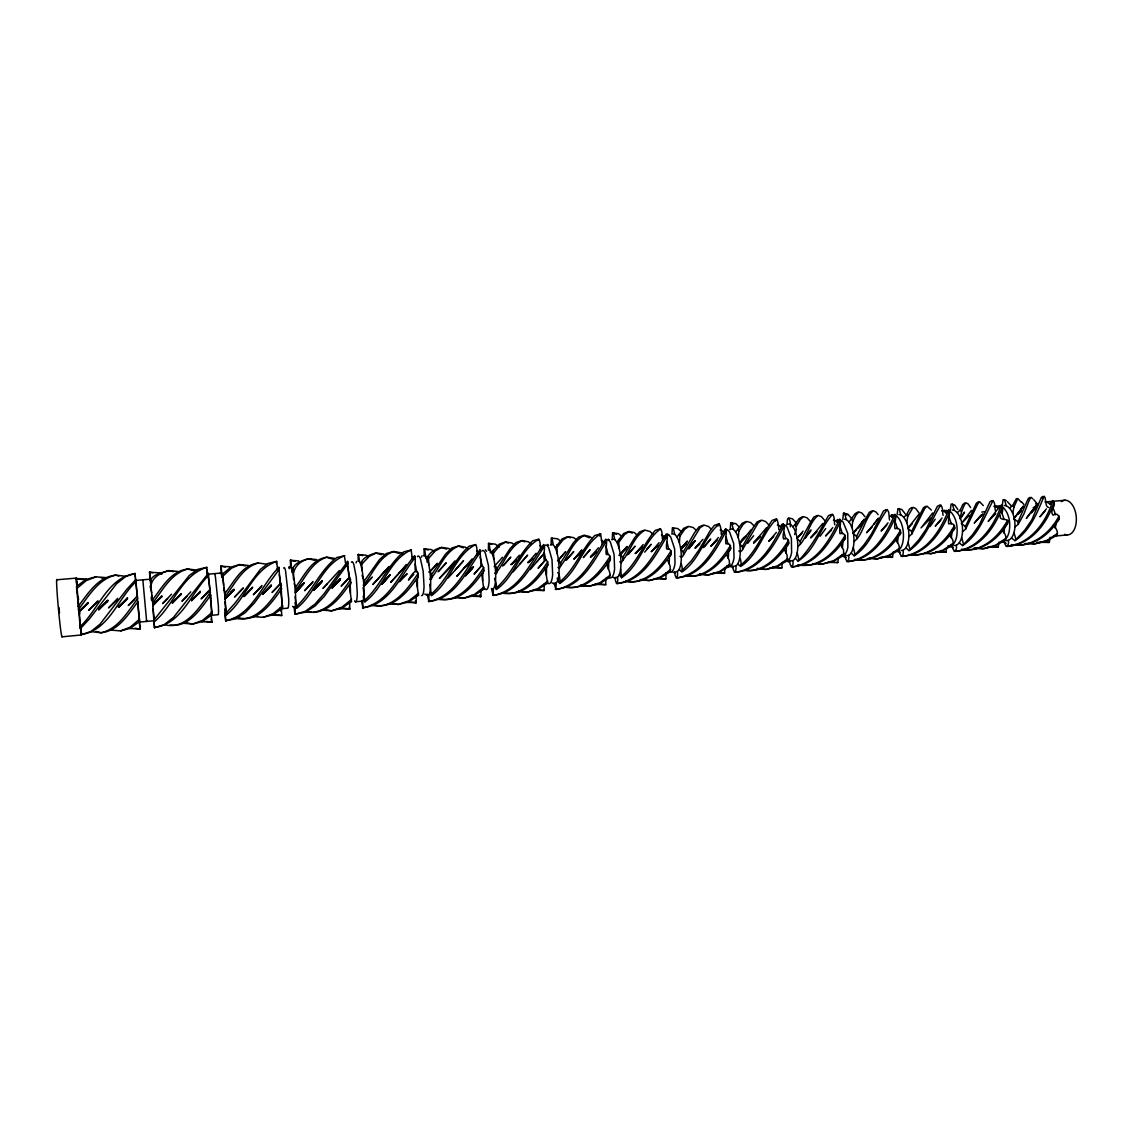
<?xml version="1.0" encoding="UTF-8"?>
<svg xmlns="http://www.w3.org/2000/svg" width="1133" height="1133" viewBox="0 0 1133 1133"><rect width="100%" height="100%" fill="white"/><g stroke="black" fill="none" stroke-linecap="round" stroke-linejoin="round"><path stroke-width="1.5" d="M78.8 612.16L78.8 610.999L88.147 603.223L78.786 612.202L88.006 602.558L78.8 612.16L77.965 603.167M350.239 585.662L350.933 582.489L349.488 577.065L341.146 586.2L348.936 578.198L347.647 561.387L324.08 593.749L315.045 604.031L305.4 611.225L295.26 614.298L294.991 607.486M262.955 617.329L273.053 614.794L282.698 608.039L280.857 591.908M970.613 507.584L968.262 504.058L966.067 502.854C963.078 504.383 956.252 527.794 964.48 512.144L959.863 518.702M224.362 590.052L225.155 598.847L233.625 590.18L231.09 592.332M667.663 560.226L670.085 565.99L670.325 571.655L659.958 578.057L648.855 580.563L640.768 579.416M545.214 567.902L547.551 583.183L537.382 589.698L526.576 592.219L518.687 591.001M344.375 556.133L345.976 565.126M998.966 542.084L998.244 547.267L988.358 546.658M340.382 607.812L349.856 609.03L349.587 602.02M1021.003 502.018L1017.802 498.449L1013.837 507.258L1012.817 513.334M56.806 579.77L76.194 578.127L81.307 634.99L81.392 632.087M726.692 554.816L729.298 560.509L729.496 566.103L719.044 572.448L707.813 574.955L699.642 573.836M1050.107 537.269L1049.342 542.395L1042.771 542.126M790.324 526.831C791.287 520.741 786.854 512.498 787.18 524.296M223.513 585.152L222.819 573.751L231.104 567.038L239.516 564.616L245.309 565.962M278.491 570.338L278.874 567.307L280.205 584.331L272.047 592.474L280.616 583.198L281.381 591.908M607.246 562.28C605.9 567.647 611.693 571.839 609.681 577.348L599.428 583.807L588.466 586.327L580.478 585.138M292.583 570.437C292.781 563.186 302.95 560.41 308.502 558.753L314.932 560.396M289.113 568.667L289.156 566.67L289.836 568.355M784.348 549.547L787.095 555.142L787.265 560.679L776.742 566.967L767.013 569.106M344.758 555.623C321.545 564.659 315.725 593.749 296.549 608.322L295.076 596.694M154.046 603.209L161.863 596.609L152.941 605.404L152.19 596.638M368.537 556.756L365.917 555.198L358.099 554.504L358.24 561.317M840.629 544.392L843.547 549.916L843.688 555.382L833.081 561.614L821.623 564.107L818.295 563.682M135.705 580.478L135.039 573.454L125.593 576.57L116.373 583.962L89.408 618.915L80.358 628.673L80.344 627.385M173.406 571.641L168.718 570.635C163.719 572.519 149.131 574.771 150.731 582.773M361.54 601.156L362.942 607.855L362.801 601.113M410.628 550.496L411.137 549.987L412.44 559.348M411.137 602.175L416.25 602.699L416.123 596.213M326.87 610.021L331.402 610.814L341.684 608.279L351.485 601.581L349.559 586.894M427.084 562.166C425.824 554.15 434.732 549.08 441.289 547.451L446.714 549.137M838.363 558.158L837.839 562.549L836.579 562.45M77.271 584.94L77.285 586.101M949.369 534.436C951.097 537.354 954.793 541.262 952.655 545.157L941.92 551.275L930.25 553.754M475.237 545.001C477.319 544.817 476.951 552.791 477.319 555.085M360.776 564.503C361.54 557.804 370.179 554.561 375.745 553.031L381.651 554.688M294.127 583.792L295.713 586.894L295.472 592.446L303.984 583.056L295.416 592.417L303.531 583.906L296.11 590.279M434.336 551.474L431.432 549.604L424.11 548.896L424.139 555.623M471.016 595.42L480.987 596.539L480.959 590.123M946.636 547.933L945.984 552.238L936.226 551.615M356.088 562.86L356.598 561.387M427.283 594.528L428.911 601.566L428.883 594.91M363.169 596.199L364.897 601.878L363.126 587.503M152.757 604.498L153.876 620.742L139.401 622.102L135.804 579.629L126.825 589.316L100.016 624.184L90.81 631.591L81.335 634.692L80.613 627.64M142.885 580.323L146.653 621.422L146.469 620.388M362.192 570.706L361.583 561.756M391.976 603.422L398.108 604.456L408.574 601.935L418.502 595.292L416.434 580.804M599.612 536.022L600.589 533.884L602.175 544.208M538.26 539.634C540.668 539.35 540.144 547.678 540.568 550.001M535.512 589.656L544.137 590.52L544.194 584.175M136.937 592.828L137.348 597.105L137.305 595.972L128.256 605.518L134.756 599.513M499.356 546.956L495.319 544.152L488.493 543.415L488.408 550.086M491.439 588.509L493.237 595.434L493.337 588.848M347.024 563.88L347.647 561.387M421.391 557.209L422.071 555.736M460.026 597.757L463.142 598.266L473.792 595.731L483.833 589.16L481.624 573.68M475.86 544.477C455.098 554.773 450.368 582.249 431.517 595.604L429.775 584.316M598.521 584.019L605.73 584.656L605.886 578.382M135.323 577.278L135.039 573.454M150.108 579.699L149.528 572.236L152.714 572.802M362.078 575.267C362.064 576.527 367.984 586.936 363.126 585.138M428.869 564.829L428.316 555.977M210.724 598.323L208.288 573.383L173.604 617.287L164.243 624.623L154.527 627.71L153.748 620.218M413.757 574.459L408.475 580.082C415.372 567.293 420.173 569.687 417.326 579.558M718.166 525.896C719.752 519.735 721.82 532.51 721.14 534.252M554.037 583.07L555.991 589.457L556.204 582.943M659.774 529.295C662.876 528.814 661.729 537.509 662.649 539.86M492.034 553.088L492.883 550.751L499.341 544.137L505.219 542.027L508.32 543.075M658.471 578.312L665.85 578.921L666.105 572.717M775.354 521.01C777.408 514.849 778.923 528.035 778.796 529.72M621.89 536.433L618.462 533.657L612.571 532.864L612.259 539.393M538.996 539.124C519.495 550.057 515.104 576.655 496.452 589.486L496.24 583.736L494.583 578.354M413.814 558.087C417.213 549.477 413.191 575.281 416.59 571.074M615.106 577.334C615.191 584.812 618.632 584.345 617.542 577.179M493.861 559.093L493.365 550.355M717.019 572.76L724.553 573.34L724.922 567.888M481.907 565.282L474.09 574.134L482.007 565.24L483.664 567.619L483.947 570.48L482.828 573.61M428.982 571.726C431.503 570.168 433.373 581.866 429.761 579.076M555.227 547.593L562.265 538.77L567.576 536.716L570.395 537.778M772.522 567.151L781.855 567.874L782.308 562.492M674.702 571.726C674.744 579.147 678.511 578.651 677.392 571.542M557.181 578.156C560.566 590.024 560.977 576.598 557.79 572.533M831.48 514.679C835.12 513.716 833.93 522.568 834.837 524.82M208.288 573.383L208.203 576.782M557.252 553.499L556.813 544.874M478.919 552.451L479.981 549.987L481.114 566.387M545.681 559.589L538.076 568.327L545.794 559.56L547.678 561.883L547.961 564.716L546.503 567.831M739.396 527.086L735.813 523.644L730.757 522.823L730.247 529.21M616.89 542.225L623.66 533.53L628.433 531.547L632.271 533.147M732.867 565.849C732.711 573.043 736.974 573.68 735.841 566.061M723.562 532.057C729.001 523.928 724.369 540.809 726.069 543.911C729.355 541.234 733.207 549.094 728.632 551.289M886.091 510.034C889.872 508.929 888.711 517.795 889.589 520.047M604.229 542.084C609.044 533.346 604.654 552.522 606.467 554.589C609.327 552.182 612.429 559.9 608.704 562.18M502.471 557.238L494.158 566.571C497.571 563.639 498.322 576.867 494.668 573.171M884.59 556.841L892.535 557.337L893.13 552.054M1042.332 498.208C1047.189 491.906 1043.904 507.357 1048.662 507.4M619.326 574.714L621.55 577.703L620.657 569.163M619.071 548.046L618.689 539.52M789.715 560.509C789.489 567.661 794.063 568.242 792.916 560.693M939.484 505.488C943.378 504.27 942.245 513.136 943.109 515.373M677.052 537L683.567 528.417L687.83 526.491M81.335 634.692L81.222 632.37M542.41 546.956C546.956 539.719 542.183 558.966 544.746 560.693M851.69 518.645L847.767 514.099L843.49 513.235L842.796 519.495M991.658 501.055C995.666 499.71 994.59 508.59 995.425 510.813M679.403 569.092C682.576 575.805 682.958 566.528 680.933 563.583M845.232 555.297C844.977 562.393 849.807 562.931 848.659 555.453M837.372 522.186C843.688 514.07 838.264 530.556 840.091 533.742C843.703 530.839 848.263 538.77 842.938 540.908M280.248 584.331L280.573 583.24M592.332 538.642L589.911 536.603L584.515 535.258C572.505 541.206 568.738 555.892 560.75 565.849L559.433 568.341L557.974 567.421M679.418 542.735L679.885 536.263L679.078 534.309M735.784 531.887L742.058 523.432L745.826 521.562M664.788 536.348C670.481 529.097 664.717 547.097 666.997 549.193C670.155 546.729 673.526 554.377 669.405 556.671M899.489 550.199C899.205 557.252 904.29 557.733 903.128 550.326M738.05 563.611C741.379 570.225 741.988 561.161 739.778 558.144M793.128 526.902L799.176 518.56L802.476 516.747M738.305 537.538L738.886 531.136L738.008 529.21M952.556 545.61C952.428 552.748 957.527 552.139 956.365 545.327M653.259 534.535L649.903 531.476L645.045 530.117C633.843 536.405 630.585 550.581 622.867 560.212L621.351 562.704L619.723 561.798M869.847 558.045L876.56 558.881L888.13 556.388L898.809 550.213C900.508 546.545 897.888 542.424 895.608 539.747M945.984 512.753C953.065 504.681 946.99 520.783 948.902 524.027C952.796 520.953 958.008 528.913 952.003 531.009M1000.425 515.288C997.932 522.88 1013.95 515.572 1005.693 525.797M152.955 605.433L161.92 595.944L152.941 605.404L152.757 604.271M832.67 514.155C819.853 528.332 815.335 549.987 798.128 561.076C810.718 548.4 819.612 531.504 828.464 515.6L831.537 514.396M1004.376 540.356C1004.036 547.324 1009.56 547.706 1008.398 540.441M849.127 522.03L854.962 513.801L857.808 512.045M1056.395 521.52C1062.301 519.948 1057.655 510.941 1053.18 515.246C1048.577 510.586 1057.783 505.389 1052.854 500.63C1046.241 521.803 1031.044 543.514 1007.464 546.446M998.47 508.193C1001.246 501.522 1004.305 509.227 1001.855 512.98M781.388 526.25C788.441 518.985 780.849 536.971 783.866 539.11C787.676 535.541 791.061 544.137 786.628 546.021M1054.058 502.231C1047.119 523.687 1030.449 545.596 1006.09 546.403M711.566 529.508L708.479 526.477L704.131 525.089L700.024 527.794L682.491 556.6L681.542 557.252L679.984 556.317M851.237 553.017L854.225 555.793L864.026 544.803L871.305 534.294L883.528 510.898L886.162 509.751M1049.767 503.746L1052.854 500.63M903.851 517.271L906.655 514.623L909.473 509.142L911.895 507.442M1013.837 507.258L1012.732 505.46L1016.428 498.562M974.224 547.777L982.736 548.754L994.491 546.276L1005.283 540.214C1006.982 536.985 1004.858 532.694 1002.124 530.641M1001.402 505.063C994.023 526.08 979.365 548.344 955.487 551.403M851.959 527.511L852.724 521.251L851.761 519.381M1002.563 506.692C994.972 527.978 978.827 550.468 954.184 551.346M892.407 517.101C899.319 509.793 893.002 525.698 895.127 528.828C898.88 525.839 903.78 533.785 898.101 535.895M1028.92 543.302L1034.047 543.868L1045.901 541.404L1056.735 535.385C1058.817 531.816 1055.673 527.652 1053.223 525.301M957.328 512.626L960.302 509.992L962.738 504.596L964.75 502.953M905.89 547.905L909.048 550.638L918.891 539.747L926.043 529.366L937.345 506.309L939.554 505.205M948.76 509.595C940.617 530.442 926.497 553.272 902.335 556.459M769.222 525.372L765.696 521.591L761.829 520.189L758.189 522.823L742.002 550.553L740.486 551.87L738.801 550.978M906.811 522.681L907.675 516.478L913.141 507.343L915.747 508.533L919.26 513.277M949.879 511.252C941.622 532.354 926.015 555.453 901.103 556.402M348.936 578.198L349.417 577.094M1009.602 508.08L1012.732 505.46M959.283 542.919L962.597 545.596L972.482 534.818L979.535 524.565L989.93 501.834L991.743 500.772M894.914 514.226C885.992 534.889 872.396 558.314 847.951 561.642M895.976 515.912C887.04 536.815 871.971 560.538 846.79 561.586M824.796 520.571L821.581 516.818L818.168 515.388C808.367 523.021 807.291 539.025 797.859 546.616M1011.486 538.033L1014.956 540.668L1024.869 530.003L1031.823 519.863L1041.354 497.444L1042.771 496.424M840.813 520.684C831.183 541.362 816.652 565.735 791.202 566.868M839.794 518.985C830.064 539.421 817.006 563.441 792.293 566.953M1015.026 526.817L1018.227 524.367L1018.057 521.789L1028.127 498.789L1029.642 497.472M962.597 531.604L965.628 529.125L965.458 526.533L976.377 503.194L978.289 501.848M852.724 521.251L856.137 514.75L858.984 511.946L862.029 513.122L864.946 516.69M784.333 525.57C773.995 546.007 760.016 571.032 734.297 572.292M878.132 514.651L876.191 512.158L873.231 510.714C864.281 518.645 863.601 534.45 854.055 541.489M908.949 536.49L911.824 534.011L911.64 531.377L923.452 507.711L925.76 506.309M783.385 523.843C772.833 544.038 760.3 568.695 735.317 572.377M856.746 539.011L856.562 536.348L866.249 517.639L869.294 512.328L872.042 510.884M1018.227 524.367L1023.765 514.255L1029.515 499.625L1031.03 497.302L1032.786 498.789M726.508 530.57C715.447 550.751 702.007 576.456 676.047 577.844M965.628 529.125L977.708 504.058L979.62 501.664L983.317 505.615M800.351 544.123L800.167 541.432L810.407 522.455L813.876 517.059L817.063 515.557M222.819 573.751L222.592 576.527M911.824 534.011L924.712 508.575L927.021 506.139L931.326 510.077M725.616 528.814C714.229 548.769 702.219 574.049 676.967 577.929M794.601 534.564L796.357 529.706L795.564 524.239M742.611 549.349L742.412 546.63L753.247 527.397L757.141 521.902L760.781 520.344M796.471 526.137L800.28 519.537L803.58 516.662L807.064 517.809L810.293 521.392M667.28 535.697C655.469 555.595 642.581 581.98 616.366 583.523M683.468 554.717L683.27 551.955L694.699 532.439L699.033 526.859L703.182 525.245M622.867 560.212L622.654 557.422L634.721 537.623L639.536 531.929L644.181 530.258M666.431 533.912C654.208 553.584 642.694 579.515 617.216 583.622M76.803 585.945L76.265 578.467L83.134 579.572M606.58 540.951C594.018 560.538 581.682 587.63 555.241 589.344M560.75 565.849L560.523 563.016L573.27 542.934L578.566 537.127L583.75 535.399L589.287 537.807M738.886 531.136L743.092 524.423L746.845 521.492L750.811 522.61L754.351 526.222M1036.837 504.412L1026.3 518.461L1036.468 505.162L1031.271 512.852L1035.52 508.66M1023.453 505.885L1013.667 518.928M496.835 568.766L510.261 548.372L516.082 542.452L521.817 540.653L524.862 541.857M605.815 539.138C592.715 558.512 581.711 585.095 555.991 589.457M497.061 571.627C505.318 561.302 509.68 546.148 522.497 540.526L528.431 541.843L531.065 543.911M1059.043 516.025C1049.979 533.246 1031.696 548.23 1011.202 544.576M544.378 546.333C531.037 565.608 519.254 593.38 492.586 595.321M1007.393 520.656C998.64 536.546 982.424 551.913 963.008 549.661M431.503 574.643L445.666 553.952L452.01 547.919L458.341 546.064L463.34 547.848M954.553 525.4C945.503 541.772 928.621 557.719 908.51 554.589M431.744 577.547C440.27 566.826 445.311 551.247 458.922 545.936L465.436 547.225L468.283 549.293M900.494 530.244C891.331 546.517 874.718 562.917 854.509 559.716M845.147 535.215C835.687 551.983 818.465 568.908 797.59 564.857M788.483 540.285C779.292 555.765 764.109 572.901 744.324 570.451M932.714 512.923L921.03 527.893L931.213 517.795M971.491 510.388L961.251 523.63M364.486 580.691L379.399 559.674L386.325 553.527L393.264 551.587L399.071 553.499M364.741 583.622C373.55 572.462 379.343 556.501 393.732 551.474L400.855 552.734L403.405 554.476M730.459 545.497C721.14 560.835 706.27 578.453 686.4 575.961M918.679 514.467L907.717 528.417M679.885 536.263L684.53 529.437L688.765 526.42L693.212 527.525L696.328 530.428M671.019 550.822C661.403 566.542 646.022 584.968 625.473 581.484M480.604 551.856C466.47 570.791 455.225 599.272 428.359 601.439M543.67 544.491C529.706 563.554 519.169 590.789 493.237 595.434M998.584 507.881L988.174 521.463L995.567 513.603M610.12 556.289C600.518 571.315 586.327 589.925 566.302 587.376M295.968 589.854C305.103 578.212 311.688 561.926 326.87 557.167L334.632 558.399M295.713 586.894C304.324 575.904 311.122 559.518 326.516 557.266L332.819 559.15M547.678 561.883C537.778 577.235 523.163 596.765 502.457 593.168M483.664 567.619C473.467 583.325 458.454 603.677 437.097 599.088M1044.173 496.169C1037.191 512.456 1030.52 530.301 1014.956 540.668M225.368 596.255C234.828 584.104 242.306 567.52 258.282 562.988L266.708 564.192M418.006 573.51C407.653 588.962 393.109 609.965 371.681 605.305M350.649 579.544C340.169 594.655 326.219 616.267 304.848 611.693M225.113 593.253C234.092 581.696 241.896 565.126 258.027 563.087M810.987 529.847L804.926 538.345L810.746 530.683L806.54 535.484M930.009 526.618L935.192 519.268M281.508 585.747C270.688 601.198 256.412 623.773 234.304 618.051M864.252 519.183L859.536 525.825L863.927 519.721M152.87 602.841C162.685 590.137 171.111 573.284 187.866 568.978L197 570.14M210.54 592.106C199.691 606.651 186.803 629.608 165.361 624.934M1059.327 518.574C1050.305 533.742 1033.593 547.423 1014.984 544.449M415.216 557.507C400.275 576.088 389.554 605.277 362.503 607.699M954.836 527.992C945.928 542.594 930.547 556.544 912.348 554.604M1007.676 523.234C998.4 538.883 980.923 553.131 961.705 549.123M845.43 537.863C836.225 552.734 820.349 568.001 801.47 564.744M900.777 532.878C891.416 548.358 874.364 563.469 855.018 559.249M479.981 549.987C465.125 568.709 455.041 596.595 428.911 601.566M730.743 548.216C721.254 563.356 704.967 579.869 685.465 575.337M788.78 542.976C779.702 557.323 765.002 572.448 746.605 570.366M152.601 599.782C161.977 587.63 170.842 570.919 187.752 569.063L193.899 570.621M610.404 559.079C600.802 573.921 585.138 591.468 565.523 586.724M671.303 553.584C661.771 568.582 645.782 585.605 626.223 580.96M483.947 570.48C474.231 584.968 459.276 603.62 439.604 598.677M547.961 564.716C538.614 578.566 525.075 595.42 506.479 593.196M78.375 609.582C88.601 596.298 98.019 579.232 115.58 575.125L125.437 576.258M418.289 576.414C408.362 591.199 392.924 610.758 372.715 604.569M820.065 536.306L825.688 528.615M281.791 588.721C271.92 602.331 258.65 622.484 239.176 617.924M350.933 582.489C341.628 595.576 330.723 611.211 313.218 612.486M619.439 541.517L624.524 534.578L629.282 531.476L634.239 532.552L637.624 535.47M210.809 595.137C200.98 608.138 189.126 627.838 170.262 625.019M878.316 518.163L873.784 524.296L878.117 518.617M78.106 606.495C87.935 593.72 97.905 576.895 115.594 575.196L118.908 575.975M348.114 563.313L324.18 596.482L314.974 606.07L305.174 612.245L294.934 614.143L294.042 607.047M414.65 555.609C398.901 573.992 389.242 602.529 362.942 607.855M747.695 543.33L753.615 535.711M863.728 520.16L852.922 533.317M776.36 532.397L769.01 541.078L772.706 537.439M688.906 548.599L695.195 540.568L688.779 548.754L695.11 540.866L689.657 547.012M279.27 569.276L254.443 602.926L245.28 612.627L235.65 618.859L225.609 620.742L224.801 613.548M557.493 546.899L563.059 539.832L568.341 536.66L573.836 537.708L576.286 539.662M718.421 537.481L710.788 546.262L717.217 540.271M702.899 539.322L695.28 548.103L699.628 543.925M704.514 546.786L710.703 539.025L703.182 547.621M683.27 551.955L680.947 549.193L687.264 541.163M746.194 535.796L751.264 529.493M680.947 549.193L687.136 541.347L680.607 548.726M816.851 531.674L810.817 537.764L822.813 523.418M659.08 542.693L651.433 551.587L658.117 545.341L651.305 551.587L658.004 545.511M766.375 527.865L753.728 542.863L760.016 536.702L753.572 542.863L759.875 536.844M1046.41 508.859L1039.896 516.846L1044.923 511.181M208.585 575.394C191.151 592.814 181.903 624.042 154.456 627.526M643.162 544.562L635.386 553.471L642.184 547.112L635.259 553.456L642.085 547.267M644.691 552.139L651.163 544.265L646.787 549.236M598.451 547.791L590.477 557.039L595.009 552.918M530.202 569.587L544.322 553.187L536.447 562.11M627.115 546.46L619.241 555.354L627.002 546.63L620.402 554.604L622.654 557.422M628.574 554.136L635.174 546.148L627.399 554.858M575.196 558.087L581.937 549.944L574.034 558.966L581.102 552.522L573.907 558.937L581.002 552.663M942.047 518.022L935.263 526.194L940.716 520.387M565.664 551.672L558.611 560.141L560.523 563.016M888.06 522.766L881.134 531.037L886.813 525.145M493.988 552.408L500.035 545.228L505.885 541.971L511.932 542.99L514.594 544.945M981.065 515.033L974.267 523.12L979.634 517.285M278.874 567.307C261.284 584.84 252.234 615.318 225.609 620.742M832.797 527.624L825.56 535.994L831.495 530.173M206.787 567.364C181.181 575.224 173.774 605.645 154.357 621.705L154.215 619.694L189.225 575.55L197.836 569.347L206.787 567.364L207.58 574.275M536.107 553.258L527.992 562.634L532.822 558.342L527.893 562.634L532.737 558.456M565.494 551.884L557.478 560.892M583.396 557.62L590.151 549.632L583.453 557.195M519.353 555.241L511.139 564.602L515.954 560.325M566.868 559.674L573.765 551.559L565.834 560.382M873.628 524.48L866.561 532.765L872.212 526.916M1013.752 518.758L1023.085 506.607L1017.901 514.255L1021.13 510.898L1017.717 514.382M136.002 581.668C117.719 598.691 108.91 630.557 81.378 634.48M80.358 628.673L80.117 626.648C98.5 609.568 107.423 577.688 135.011 573.624M513.022 571.981L527.624 555.128L519.636 564.064M993.075 500.517C984.605 516.365 978.615 535.073 962.597 545.596M465.734 575.677L473.481 566.698L465.479 575.762L472.603 567.831L465.705 573.992M406.804 564.39L390.715 582.291L398.25 574.247M389.129 566.486L372.842 584.501L380.504 576.3M472.192 558.866L456.783 576.286L463.935 568.369M454.984 560.892L439.363 578.439L452.945 564.956M503.619 565.339L510.799 557.096L502.712 566.047M796.839 538.331L803.127 531.136M739.41 543.472C757.113 527.482 733.518 541.758 742.412 546.63M276.664 561.416C252.248 569.857 245.705 599.64 226.388 614.922L226.359 612.925L235.423 602.657L260.335 569.417L268.294 563.342L276.664 561.416L277.783 571.046M382.019 583.906L390.12 574.743L381.906 583.977L389.44 575.734M448.201 577.929L463.51 560.778L455.367 569.828M296.605 606.339C312.198 591.823 319.676 570.253 336.954 557.493L344.375 555.821M340.495 578.581L332.153 587.9L339.971 579.699M428.869 558.073L435.426 550.751L441.856 547.423L448.498 548.4L451.373 550.369M438.754 571.145L446.246 562.789L438.004 571.839M313.954 590.095L322.296 580.818L313.869 590.166L321.814 581.796L313.19 589.231M372.275 576.952L363.962 586.2L371.638 577.802M430.03 571.655L437.465 563.313L429.223 572.392M365.053 599.923C380.476 585.903 387.571 564.857 403.858 551.785L410.642 550.185M233.894 589.33L225.198 598.819L224.745 597.728M339.39 570.522L322.933 588.438L327.451 583.778M431.744 593.664C446.997 580.096 453.795 559.617 469.076 546.233L475.265 544.69M313.062 581.512L304.593 590.704L312.637 582.376M262.799 594.202L271.353 584.94L262.757 594.202L271.042 585.874L268.549 588.013M244.048 596.524L252.673 587.206L244.006 596.51L252.404 588.013M261.964 585.492L253.353 594.768L261.681 586.455M962.455 522.412L969.182 515.458M399.637 581.753L407.129 573.695L401.153 578.977M496.764 587.56C511.833 574.403 518.404 554.49 532.694 540.809L538.288 539.336M243.227 587.758L234.545 597.077L242.986 588.608M191.604 600.674L200.414 591.27L191.576 600.674L200.286 592.205L192.596 598.72M209.917 589.5L201.107 598.904L208.514 591.823M172.343 603.053L181.238 593.593L172.329 603.039L181.138 594.4L173.391 600.943M190.783 591.837L181.931 601.255L186.931 596.44M560.169 581.611C575.04 568.837 581.456 549.491 594.74 535.512L599.796 534.096M171.536 594.174L162.6 603.62L167.67 598.706M117.676 598.351L108.556 607.925L117.761 599.343M118.483 607.33L127.562 597.785L118.483 607.316L127.618 598.706L118.398 606.424M362.064 563.866L369.16 556.416L376.198 553.003L383.464 553.952L386.041 555.595M622.017 575.819C636.689 563.398 643.02 544.619 655.299 530.357L659.817 528.998M907.845 528.389L912.419 523.573M97.891 600.745L88.714 610.347L98.033 601.595M98.713 609.752L107.862 600.164L98.713 609.738L107.961 600.957L98.67 608.704M682.363 570.154L691.47 560.679L699.103 549.788L710.207 530.612L714.399 525.315L718.421 524.013M741.265 564.631C755.499 552.833 761.858 535.158 772.111 520.401L775.638 519.141M853.078 533.289L856.647 529.635M364.897 601.878C383.931 587.956 389.143 559.631 411.137 549.987M797.023 538.288L801.952 533.346M293.603 579.699C291.875 569.389 298.149 561.373 308.856 558.725L316.758 559.645M982.92 514.028L979.45 517.427L982.821 514.24M810.647 537.75L816.709 531.83M940.815 504.95C930.873 520.302 925.477 539.945 909.048 550.638M772.649 537.439L768.854 541.078L773.797 536.348M559.773 583.523C578.198 571.131 582.362 545.469 600.589 533.884M681.726 547.834L686.173 543.599L681.641 547.82M621.55 577.703C639.72 565.721 643.785 541.022 660.695 528.771M223.144 575.932L231.401 568.214L239.743 564.602L248.325 565.48M699.585 543.925L695.124 548.089L699.5 544.024M619.241 555.354L626.039 549.038M681.839 572.038C699.712 560.382 703.805 536.688 719.384 523.786M681.599 547.862L686.046 543.741M740.67 566.486C758.232 555.142 762.481 532.468 776.7 518.914M857.667 528.544L860.825 525.655M854.225 555.793C871.065 544.916 875.965 524.296 887.366 509.496M151.666 592.729C148.296 580.663 156.751 573.893 168.803 570.635L178.108 571.471M465.89 573.85L472.546 568.03L467.929 572.038M385.829 578.977L389.398 575.932L385.801 578.991M138.014 604.47L139.416 619.269L130.168 627.172L120.608 630.911L110.737 630.075M470.209 562.917L463.85 568.355L470.153 563.059M78.106 603.124L76.647 588.664L86.179 580.634L95.965 576.824L106.006 577.618M266.028 590.265L271.014 586.073M210.398 598.309L212.013 612.486L202.623 620.317L192.851 624.028L182.753 623.235M282.712 605.872L273.195 613.619L263.21 617.329L252.914 616.579M351.57 599.442L341.939 607.104L331.771 610.8L321.262 610.092M418.672 593.168L408.942 600.759L398.589 604.427L387.897 603.762M484.074 587.05L474.245 594.57L463.737 598.224L454.418 597.686M547.862 581.087L537.934 588.537L527.27 592.177L517.823 591.667M139.416 619.269L139.586 621.479L130.253 628.362L120.608 630.897M610.064 575.281L600.065 582.645L589.245 586.271L579.671 585.789M76.647 588.664L76.492 586.398L86.122 579.402L96.008 576.81M670.764 569.602L660.681 576.909L649.733 580.507L640.046 580.054M212.013 612.486L212.098 614.667L202.595 621.493L192.723 624.028L185.939 622.711M730.006 564.064L719.852 571.301L708.776 574.884L698.976 574.445M787.832 558.654L777.62 565.82L766.432 569.389L758.175 569.049M844.312 553.386L834.044 560.481L822.742 564.022L812.743 563.639M899.475 548.23L889.15 555.255L877.749 558.781L867.666 558.427M953.377 543.189L943.01 550.156L931.51 553.655L924.74 553.442M1006.062 538.26L995.638 545.171L984.067 548.655L975.527 548.4M1057.556 533.445L1047.104 540.285L1035.449 543.755L1025.138 543.472M206.574 621.436L211.843 622.173L211.333 615.007A20.677 1.147 84.8 0 0 210.228 593.012M274.526 614.553L281.749 615.516L281.352 608.421A20.408 1.997 84.8 0 1 280.191 607.84M1035.774 507.216L1033.268 507.598L1036.398 507.131M981.801 512.088L984.492 511.691M61.918 636.831L81.392 634.976M211.021 615.375L218.088 614.709A20.649 1.232 84.8 0 0 218.343 605.348L215.397 576.725A20.649 1.232 84.8 0 0 214.505 573.624M280.8 608.818L287.669 608.166A20.38 2.068 84.8 0 0 288.703 598.861L285.53 570.635A20.38 2.068 84.8 0 0 283.732 568.157M355.479 601.793L362.163 601.156A20.097 2.96 84.8 0 0 363.58 581.895A20.097 2.96 84.8 0 0 358.864 561.161M1053.832 536.178L1067.229 534.918M135.436 578.609L135.606 580.464L150.179 579.175L152.034 596.51M221.558 573.015L207.424 574.233A20.677 1.147 84.8 0 1 209.959 590.321M1065.091 500.248L1044.966 501.976A17.462 9.843 84.8 0 1 1050.064 504.227M1014.545 519.325L1018.057 521.789M962.101 524.013L965.458 526.533M908.439 528.814L911.64 531.377M853.531 533.728L856.562 536.348M1006.359 500.574L1003.116 499.667L1002.181 505.729M797.32 538.77L800.167 541.432M957.824 509.482L954.68 504.992L951.111 504.086L950.261 510.218M905.352 514.014L901.84 509.496L897.917 508.604L897.138 514.807M1037.276 542.339L1049.342 542.395M987.976 547.197L998.244 547.267M935.801 552.153L945.984 552.238M681.769 532.043L677.831 528.587L672.379 527.78L671.954 534.238M880.738 557.209L892.535 557.337M829.483 562.435L837.839 562.549M770.284 567.704L781.855 567.874M713.082 573.128L724.553 573.34M654.52 578.694L665.85 578.921M594.542 584.387L605.73 584.656M533.091 590.236L544.137 590.52M470.096 596.213L480.987 596.539M405.529 602.345L416.25 602.699M339.319 608.633L349.856 609.03M560.127 540.696L557.634 538.841L551.289 538.076L551.091 544.676M271.396 615.092L281.749 615.516M76.208 578.566L86.42 579.02M201.702 621.705L211.843 622.173M130.153 628.503L140.067 629.013L139.444 621.748M149.528 572.236L159.059 572.831L161.835 574.19M221.714 577.377L220.864 566.174L229.801 566.797M290.657 567.151L290.36 560.254L298.744 560.92M1005.283 540.214L1004.164 539.974M828.35 561.855L831.693 562.195M952.655 545.157L950.828 544.548M91.192 631.633L101.035 632.809C118.398 628.773 127.604 611.806 137.631 598.649L137.32 596.029M898.809 550.213L897.789 549.958M757.141 568.369L765.384 569.46M843.688 555.382L842.06 554.731M787.265 560.679L786.373 560.41M135.039 628.234L140.039 629.084L139.359 621.989M1035.746 503.703L1038.125 504.582M254.316 615.743L257.772 616.38M729.496 566.103L728.661 565.82M220.864 566.174L225.283 567.024M101.064 577.802L104.448 578.467M307.213 611.239L311.717 612.174M290.36 560.254L295.26 561.302M995.794 505.757L998.244 507.06M358.099 554.504L362.602 555.567M96.093 631.506L101.064 632.696C118.54 631.081 128.284 614.355 137.914 601.708L138.113 604.909L137.999 604.172M788.88 517.965L792.449 518.815L796.782 523.375M944.171 510.204L946.508 511.535M424.11 548.896L428.26 549.958M891.374 514.764L893.597 516.11M488.493 543.415L491.651 544.322M837.372 519.424L839.468 520.798M547.551 583.183L546.488 582.433M782.11 524.182L783.597 525.061M725.545 529.054L726.366 529.465M612.571 532.864L616.479 534.252M1001.275 541.503L1006.203 543.302M483.749 589.132L482.913 588.395M948.08 545.738L952.98 547.565M896.982 551.318L900.239 552.55M841.422 555.765L846.294 557.634M786.245 560.948L789.474 562.209M667.649 534.054L669.348 535.527M729.765 566.245L732.98 567.534M671.954 571.669L675.141 572.986M612.755 577.235L615.913 578.566M552.111 582.928L555.255 584.288M730.757 522.823L733.561 524.069M424.748 594.046L427.835 595.448M608.35 539.152L609.512 540.101M418.502 595.292L417.454 593.975M292.526 606.438L295.557 607.897M797.972 561.033L795.309 558.257M547.621 544.392L548.669 545.37M843.49 513.235L846.776 515.147M351.428 601.552L350.621 600.235M485.391 549.76L486.624 551.332M1011.627 506.224L1007.35 501.65M1023.878 504.397L1021.315 501.565M496.353 589.429L494.654 586.37M76.194 578.127L76.619 579.912M431.432 595.533L429.959 592.417M1037.488 504.185L1033.834 499.752M212.069 614.638L211.432 611.891M1014.049 532.793L1015.834 538.869M961.69 537.637L963.432 543.783M960.302 509.992L961.365 511.804M908.128 542.594L909.813 548.811M906.655 514.623L907.675 516.478M853.319 547.65L854.948 553.966M296.506 608.251L295.132 602.529M797.221 552.833L798.779 559.235M1004.489 499.625L1006.203 505.658M220.354 572.604L220.708 573.709M952.414 504.058L954.085 510.162M899.149 508.59L900.763 514.764M226.388 614.922L225.311 609.03M844.651 513.221L846.209 519.481M731.776 522.823L733.207 529.238M673.299 527.794L674.673 534.294M613.406 532.892L614.709 539.478M292.002 572.562L290.685 560.325M552.04 538.104L553.272 544.789M480.378 596.652L479.925 594.825M282.046 606.651L281.749 605.319M489.144 543.458L490.377 552.89M415.754 602.813L415.329 600.957M424.663 548.939L425.838 558.498M149.754 578.694L149.938 579.813M349.46 609.129L349.106 607.246M139.586 621.479L139.246 618.632M154.357 621.705L153.89 618.25M358.524 554.561L359.515 561.515M293.107 567.675L293.518 569.828M135.677 580.422L136.895 592.389M139.246 621.068L139.401 622.102M221.062 566.245L222.181 577.603M211.673 622.258L211.248 618.816M78.814 610.999L80.117 626.648M76.846 581.427L77.37 585.676M280.772 610.956L280.545 608.718M223.739 587.588L224.022 590.066M150.632 579.997L150.873 582.22M150.59 587.843L150.392 585.973M149.598 572.321L150.307 579.586M59.497 612.981L58.973 607.472M78.531 599.81L78.248 596.779M76.633 581.965L76.987 585.591M226.359 612.925L224.943 601.92M152.049 595.491L153.026 606.382M154.215 619.694L153.082 608.52M153.975 620.742L154.527 627.71M151.213 597.204L151.482 600.15M79.579 611.211L79.777 613.718M207.027 573.525L206.744 569.587M136.017 583.042L135.804 579.629M150.462 586.087L150.675 588.848M139.189 621.366L139.246 622.456M224.929 608.959L225.821 620.926M276.452 563.639L276.395 561.6M898.936 514.566A18.029 8.554 84.8 0 1 908.808 532.652A18.029 8.554 84.8 0 1 901.316 550.496M891.388 515.657A18.043 8.512 84.8 0 1 902.774 528.474A18.043 8.512 84.8 0 1 898.115 550.468M1004.178 505.474A17.618 9.489 84.8 0 1 1014.97 525.344A17.618 9.489 84.8 0 1 1003.909 539.959M996.615 506.564A17.646 9.446 84.8 0 1 1003.937 508.207C1009.602 514.722 1010.693 524.182 1008.979 532.411A17.646 9.446 84.8 0 1 1003.682 540.554M993.868 506.366A17.661 9.404 84.8 0 1 998.754 508.66M1000.906 511.45A17.661 9.404 84.8 0 1 1003.895 519.41M1004.574 525.556A17.661 9.404 84.8 0 1 1003.796 532.892M944.596 511.054A17.845 8.993 84.8 0 1 946.876 510.416M949.256 510.997A17.845 8.993 84.8 0 1 951.564 512.753C957.059 519.495 958.065 528.941 956.507 537.254A17.845 8.993 84.8 0 1 949.199 545.993M941.608 510.884A17.859 8.937 84.8 0 1 946.267 513.221M948.944 517.2A17.859 8.937 84.8 0 1 951.224 524.112M951.904 530.329A17.859 8.937 84.8 0 1 951.196 537.736M952.145 509.963A17.816 9.036 84.8 0 1 962.469 527.794A17.816 9.036 84.8 0 1 954.453 545.497M781.218 525.174A18.468 7.464 84.8 0 1 787.053 527.057L791.4 538.387L791.613 552.465A18.468 7.464 84.8 0 1 785.693 561.359M777.45 525.046A18.482 7.407 84.8 0 1 781.373 527.553M783.668 531.717A18.482 7.407 84.8 0 1 785.693 538.897M786.373 545.341A18.482 7.407 84.8 0 1 785.92 552.989M729.949 529.607A18.666 6.968 84.8 0 1 739.891 545.455A18.666 6.968 84.8 0 1 734.368 566.174M726.763 565.962A18.68 6.911 84.8 0 0 734.014 557.776L733.702 543.543L729.595 532.043A18.68 6.911 84.8 0 0 725.927 529.493M836.933 520.359A18.255 8.002 84.8 0 1 843.164 522.171L847.739 533.346L847.866 547.267A18.255 8.002 84.8 0 1 841.451 556.119M833.435 520.217A18.27 7.945 84.8 0 1 837.613 522.667M840.049 526.76A18.27 7.945 84.8 0 1 842.159 533.855M842.839 540.229A18.27 7.945 84.8 0 1 842.301 547.791M844.482 519.254A18.227 8.058 84.8 0 1 853.985 539.974A18.227 8.058 84.8 0 1 844.821 554.887M890.382 516.096A18.071 8.455 84.8 0 1 892.563 517.88M894.546 520.769A18.071 8.455 84.8 0 1 897.322 528.927M898.002 535.215A18.071 8.455 84.8 0 1 897.378 542.707M720.135 529.989A18.709 6.855 84.8 0 1 723.775 532.552M725.941 536.787A18.709 6.855 84.8 0 1 727.868 544.052M728.547 550.581A18.709 6.855 84.8 0 1 728.179 558.314M786.854 524.692A18.44 7.52 84.8 0 1 797.689 542.679A18.44 7.52 84.8 0 1 789.319 560.099M673.299 534.025A18.893 6.373 84.8 0 1 681.174 553.201A18.893 6.373 84.8 0 1 676.047 571.655M668.456 571.429A18.907 6.316 84.8 0 0 675.027 563.214L674.617 548.811L670.764 537.155A18.907 6.316 84.8 0 0 665.779 535.144M550.879 545.072A19.346 5.113 84.8 0 1 558.64 561.741A19.346 5.113 84.8 0 1 555.128 583.028M547.551 582.773A19.374 5.042 84.8 0 0 552.649 574.502L552.026 559.759L548.698 547.763A19.374 5.042 84.8 0 0 544.676 545.61M484.853 588.65A19.615 4.362 84.8 0 0 489.159 580.365L488.422 565.452L485.377 553.272A19.615 4.362 84.8 0 0 481.865 551.035M476.568 551.006A19.643 4.291 84.8 0 1 478.962 553.825M480.123 557.039A19.643 4.291 84.8 0 1 481.978 566.018M482.644 572.887A19.643 4.291 84.8 0 1 482.715 580.96M661.445 535.059A18.935 6.26 84.8 0 1 664.788 537.679M666.813 541.971A18.935 6.26 84.8 0 1 668.626 549.349M669.306 555.963A18.935 6.26 84.8 0 1 669.051 563.767M612.004 539.79A19.119 5.764 84.8 0 1 620.544 556.176A19.119 5.764 84.8 0 1 616.324 577.278M608.733 577.037A19.134 5.693 84.8 0 0 614.596 568.794L614.072 554.221L610.475 542.395A19.134 5.693 84.8 0 0 607.401 539.719M601.311 540.243A19.162 5.637 84.8 0 1 602.841 540.951M605.787 546.035A19.162 5.637 84.8 0 1 607.939 554.773M608.619 561.458A19.162 5.637 84.8 0 1 608.463 569.361M489.329 549.902A19.587 4.433 84.8 0 1 495.418 569.984A19.587 4.433 84.8 0 1 492.402 588.919M539.719 545.554A19.403 4.985 84.8 0 1 542.438 548.301M544.137 552.748A19.403 4.985 84.8 0 1 545.738 560.325M546.418 567.095A19.403 4.985 84.8 0 1 546.375 575.082M423.997 556.034A19.842 3.711 84.8 0 1 430.342 575.861A19.842 3.711 84.8 0 1 427.07 594.074M417.482 556.6A19.87 3.64 84.8 0 1 420.456 558.909L423.19 571.273L424.039 586.37A19.87 3.64 84.8 0 1 421.589 595.576M354.657 600.858A20.111 2.875 84.8 0 0 357.249 592.531L356.272 577.249L353.864 564.687A20.111 2.875 84.8 0 0 351.457 562.294M345.438 562.322A20.139 2.804 84.8 0 1 346.245 563.143M347.109 565.282A20.139 2.804 84.8 0 1 349.87 581.371M350.154 584.897A20.139 2.804 84.8 0 1 350.465 593.154M411.831 556.6A19.884 3.569 84.8 0 1 412.837 557.379M415.216 564.064A19.884 3.569 84.8 0 1 416.576 571.868M417.256 578.807A19.884 3.569 84.8 0 1 417.44 586.979M291.096 567.01A20.352 2.153 84.8 0 1 295.288 590.718A20.352 2.153 84.8 0 1 293.886 606.566M277.33 568.199A20.408 1.997 84.8 0 1 277.925 569.049M279.313 574.615A20.408 1.997 84.8 0 1 280.913 586.667M281.31 591.143A20.408 1.997 84.8 0 1 281.607 606.622M221.261 573.553A20.621 1.317 84.8 0 1 224.759 594.428A20.621 1.317 84.8 0 1 224.702 613.052M62.145 636.307A28.679 1.02 84.8 0 1 58.35 607.954A28.679 1.02 84.8 0 1 57.146 580.478M1061.352 501.65A17.392 9.999 84.8 0 1 1076.208 516.407A17.392 9.999 84.8 0 1 1064.609 534.294M1053.279 508.689A17.462 9.843 84.8 0 1 1055.389 514.821M1056.069 521.676A17.462 9.843 84.8 0 1 1055.22 528.162M390.064 574.913L381.906 583.977L390.064 574.913M303.984 583.056L295.472 592.446L303.956 583.212M340.452 578.765L332.153 587.9L340.452 578.765M388.874 566.925L381.155 575.422L388.874 566.925M406.535 564.871L398.943 573.241L406.535 564.871M322.268 580.988L313.869 590.166L322.268 580.988M233.88 589.5L225.155 598.847L233.88 589.5M995.482 513.688L993.23 515.883L995.425 513.83M596.27 551.757L590.477 557.039L596.255 551.757M516.039 560.226L511.139 564.602L516.011 560.226M339.928 579.912L332.677 586.058L339.928 579.912M233.625 590.364L231.09 592.46L233.625 590.364"/></g></svg>
